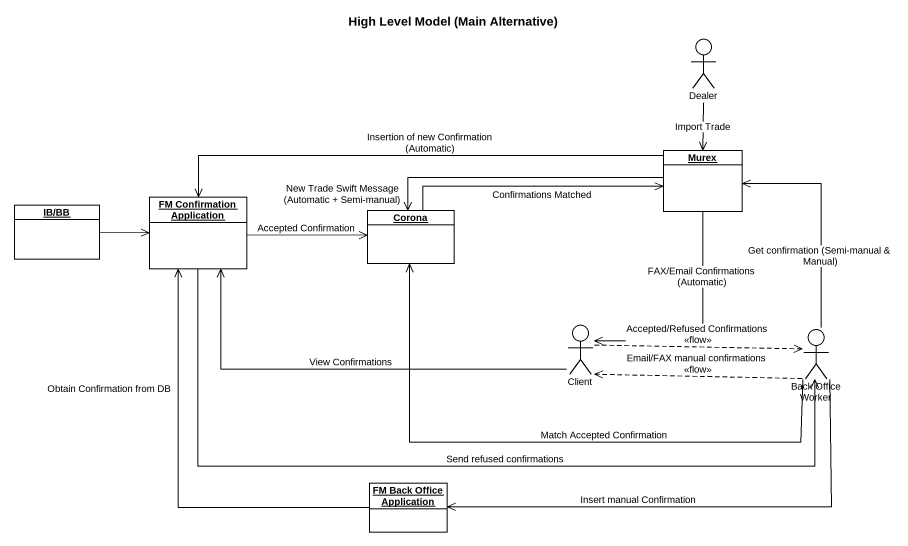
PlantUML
@startuml
title High Level Model (Main Alternative)
allowmixing
hide circle
hide empty members
actor Dealer
object Murex
object "IB/BB" as IB_BB
object "FM Confirmation Application" as FM_Confirmation_Application
object Corona
actor Client
actor "Back Office Worker" as Back_Office_Worker
object "FM Back Office Application" as FM_Back_Office_Application
Dealer --> Murex : Import Trade
Murex -left-> FM_Confirmation_Application : Insertion of new Confirmation (Automatic)
Murex -left-> Corona : New Trade Swift Message (Automatic + Semi-manual)
Murex --> Client : FAX/Email Confirmations (Automatic)
IB_BB -right-> FM_Confirmation_Application
FM_Confirmation_Application -right-> Corona : Accepted Confirmation
FM_Confirmation_Application -right-> Back_Office_Worker : Send refused confirmations
Corona -right-> Murex : Confirmations Matched
Client -left-> FM_Confirmation_Application : View Confirmations
Client .right.> Back_Office_Worker : Accepted/Refused Confirmations\n<<flow>>
Back_Office_Worker -up-> Murex : Get confirmation (Semi-manual & Manual)
Back_Office_Worker -left-> Corona : Match Accepted Confirmation
Back_Office_Worker .left.> Client : Email/FAX manual confirmations\n<<flow>>
Back_Office_Worker -left-> FM_Back_Office_Application : Insert manual Confirmation
FM_Back_Office_Application -up-> FM_Confirmation_Application : Obtain Confirmation from DB
@enduml
